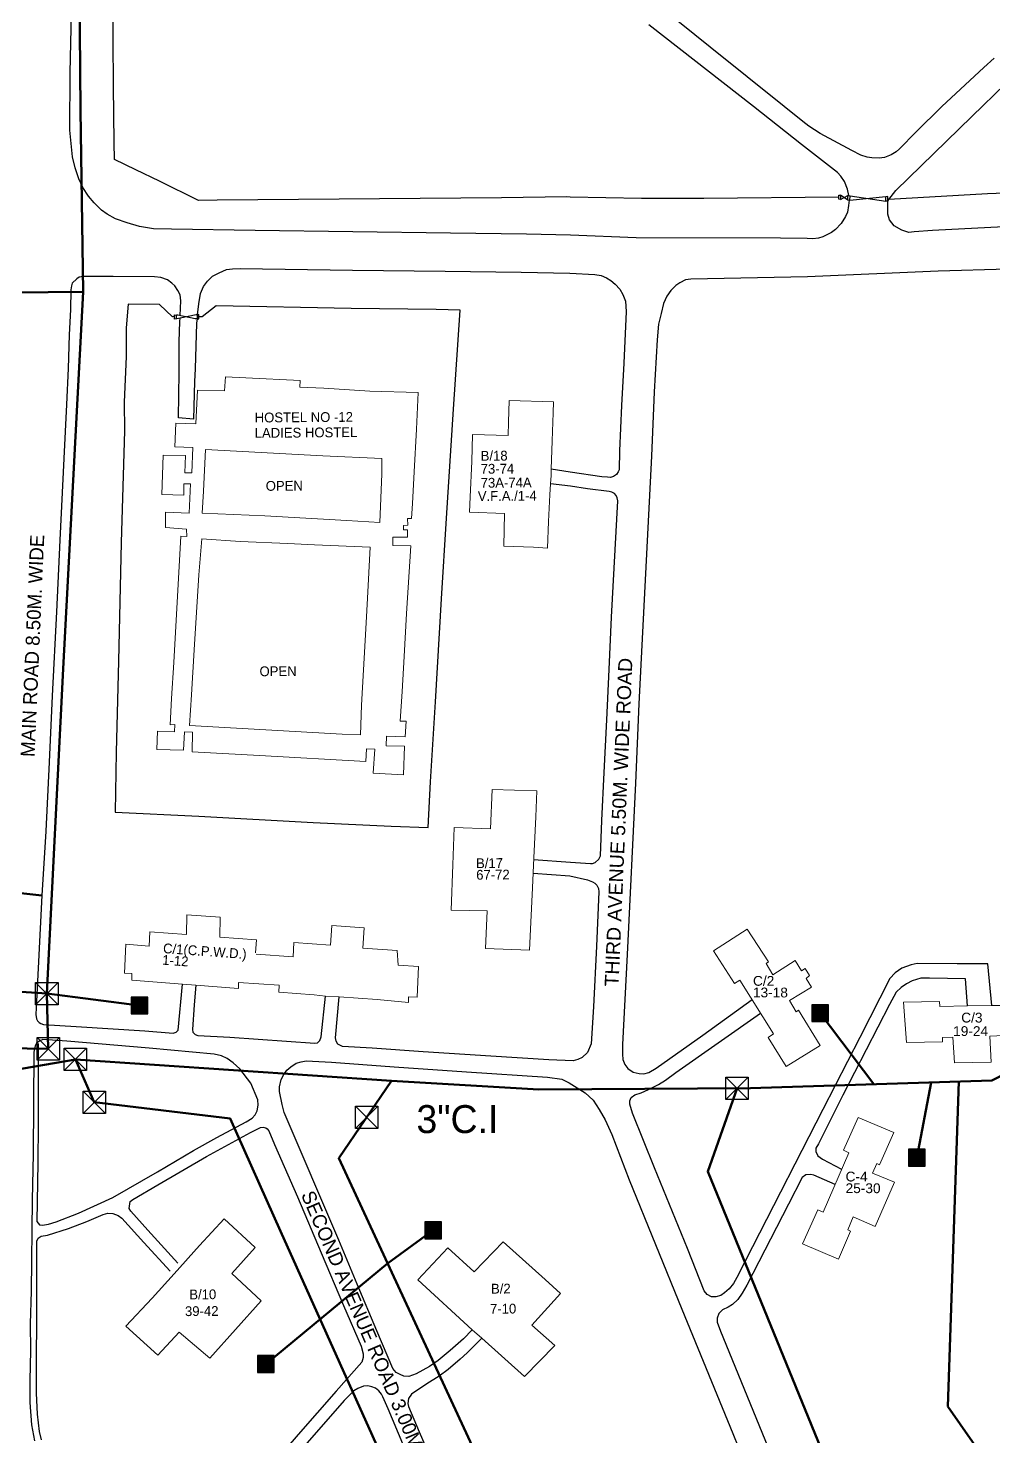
# Model space of a CAD drawing. Header units: millimetres. Extents: x 783 to 2788, y -521 to 1643.
# Drawn here: x 2332.9 to 2505.5, y -26.6 to 225.1 of the extents above; entities that cross this region are included whole.
import ezdxf

# ---------------------------------------------------------------- set-up
doc = ezdxf.new("R2010")
doc.units = ezdxf.units.MM
doc.layers.add('Building', color=1, linetype='Continuous', lineweight=9)
doc.layers.add('Water Supply Line', color=5, linetype='Continuous', lineweight=50)
for name, color, linetype in [('Compound Wall', 203, 'Continuous'), ('Fencing', 7, 'FENCELINE3'), ('Gate', 3, 'Continuous'), ('Road', 7, 'Continuous'), ('Text Building', 7, 'Continuous'), ('Text Road', 3, 'Continuous'), ('Valve', 17, 'Continuous'), ('Water Line Dia Text', 7, 'Continuous'), ('Water Meter', 11, 'Continuous')]:
    doc.layers.add(name, color=color, linetype=linetype)
doc.styles.add('ROMAND', font='sanss___.ttf', dxfattribs={"height": 5})
doc.linetypes.add('FENCELINE3', pattern='A,0.5,-0.2,["X",Standard,S=0.1,R=0,X=-0.1,Y=-0.05],-0.25', length=0.95)

# ---------------------------------------------------------------- blocks, each defined once
blk = doc.blocks.new('ACAD-Master Plan')
at = {"layer": 'Building'}
for points in [[(-61.36, 439.97), (-57.73, 439.81), (-48.03, 439.29), (-48.08, 438.1), (-43.82, 437.91), (-35.59, 437.43), (-26.94, 437.17), (-27.22, 430.58), (-27.67, 423.01), (-27.98, 417.33), (-28.11, 414.63), (-28.87, 414.62), (-28.79, 413.44), (-29.55, 413.4), (-29.54, 412.59), (-28.87, 412.59), (-28.85, 411.31), (-31.46, 411.32), (-31.44, 409.81), (-28.26, 409.76), (-29.02, 397.68), (-29.46, 389.97), (-29.78, 383.75), (-30.14, 378.41), (-29.11, 378.45), (-29.27, 375.61), (-32.63, 375.74), (-32.64, 374.02), (-29.37, 373.98), (-29.57, 368.85), (-34.97, 369.1), (-34.69, 373.42), (-36.16, 373.48), (-36.32, 371.19), (-55.3, 372.27), (-67.33, 372.94), (-67.26, 376.45), (-68.73, 376.49), (-68.89, 373.21), (-73.65, 373.35), (-73.52, 376.66), (-70.47, 376.54), (-70.41, 377.82), (-71.26, 377.79), (-71.03, 382.45), (-70.6, 388.9), (-69.34, 411.5), (-68.3, 411.4), (-68.32, 412.73), (-72.1, 413.01), (-72.1, 415.78), (-67.89, 415.61), (-67.65, 420.83), (-68.8, 420.82), (-68.84, 418.83), (-72.73, 418.94), (-72.53, 425.95), (-68.54, 425.89), (-68.63, 422.81), (-67.41, 422.82), (-67.2, 427.36), (-70.41, 427.45), (-70.28, 431.68), (-66.67, 431.57), (-66.41, 437.55), (-61.55, 437.48)], [(-64.94, 426.96), (-65.3, 419.51), (-65.53, 415.57), (-54.35, 415.11), (-39.69, 414.27), (-33.77, 413.95), (-33.45, 422.65), (-33.42, 425.39), (-43.96, 425.87)], [(-65.63, 411.01), (-66.14, 404.55), (-66.97, 391.17), (-67.44, 383.14), (-67.84, 377.65), (-40.55, 376.11), (-37.22, 375.95), (-37.05, 381.27), (-36.24, 395.98), (-36.02, 400.39), (-35.5, 409.5), (-45.45, 409.94), (-50.26, 410.17), (-58.78, 410.56)], [(-13.71, 366.23), (-5.71, 365.96), (-5.91, 361.33), (-6.28, 354), (-6.51, 348.66), (-6.81, 342.47), (-7.02, 337.5), (-14.93, 337.78), (-14.63, 344.53), (-21.04, 344.66), (-20.75, 352.75), (-20.48, 359.43), (-14.01, 359.2)], [(31.87, 341.24), (35.65, 335.4), (35.23, 335.11), (36.42, 333.11), (40.45, 335.66), (41.58, 333.77), (42.25, 334.21), (43.01, 332.98), (42.43, 332.45), (43.37, 330.89), (39.41, 328.49), (40.61, 326.5), (41.04, 326.74), (44.93, 320.44), (38.84, 316.71), (35.62, 321.88), (36.57, 322.55), (30.56, 332.15), (29.57, 331.56), (25.84, 337.39)], [(51.67, 307.58), (58.07, 304.91), (55.53, 299.13), (55.03, 299.39), (54.28, 297.64), (58.2, 296.01), (54.72, 288.11), (50.78, 289.83), (49.83, 287.53), (50.31, 287.29), (48.2, 282.27), (41.76, 284.99), (44.47, 291.06), (45.43, 290.65), (50.02, 301.3), (49.08, 301.75)], [(-61.64, 289.48), (-56.08, 284.36), (-60.24, 279.73), (-55.02, 274.81), (-64.2, 264.58), (-69.63, 269.23), (-73.5, 265.09), (-79.17, 270.32), (-74.51, 275.31), (-70.57, 279.66), (-66.03, 284.73)]]:
    blk.add_lwpolyline(points, close=True, dxfattribs=at)
for points in [[(-3.15, 423.45), (-3, 428.5), (-2.81, 433.52), (-2.77, 435.49), (-10.65, 435.74), (-10.82, 431.86), (-10.87, 429.46), (-17.24, 429.68), (-17.36, 424.83), (-17.65, 418.54), (-17.76, 415.78), (-11.52, 415.55), (-11.63, 409.69), (-6.3, 409.53), (-3.81, 409.37), (-3.64, 414.12), (-3.4, 418.87), (-3.28, 420.85)], [(-3.15, 423.45), (-3.19, 422.35), (-3.28, 420.85)], [(-69.04, 331.4), (-78.14, 332.14), (-78.11, 333.31), (-79.43, 333.41), (-79.2, 338.55), (-75.04, 338.23), (-74.93, 340.76), (-68.36, 340.27), (-68.28, 343.78), (-62.31, 343.41), (-62.39, 339.81)], [(-55.87, 336.79), (-49.27, 336.32), (-49.14, 338.87), (-42.62, 338.36), (-42.4, 341.91), (-36.57, 341.49), (-36.83, 337.86), (-30.67, 337.41), (-30.54, 334.8), (-26.87, 334.58), (-27.13, 329.11), (-28.65, 329.18), (-28.68, 328.13), (-34.27, 328.65), (-41.09, 329.15)], [(-62.39, 339.81), (-55.85, 339.33), (-56.03, 336.99)], [(-66.68, 331.22), (-69.04, 331.4)], [(-43.51, 329.25), (-45.55, 329.5), (-51.84, 329.98), (-51.8, 331.23), (-59.07, 331.7), (-59.05, 330.63), (-66.68, 331.22)], [(-41.09, 329.15), (-43.51, 329.25)], [(71.25, 327.53), (66.31, 327.45), (66.25, 328.32), (59.82, 328.19), (60.34, 320.99), (66.8, 321.1), (66.8, 321.9), (68.59, 321.97), (68.92, 317.37), (75.48, 317.46), (75.24, 322.15), (77.72, 322.25), (77.74, 321.36), (84.18, 321.56), (83.85, 328.84), (77.31, 328.67), (77.31, 327.63), (75.57, 327.6)], [(71.25, 327.53), (75.57, 327.6)], [(-17.27, 269.63), (-27.01, 278.58), (-21.63, 284.32), (-16.96, 280.03), (-11.75, 285.36), (-4.24, 278.64), (-1.48, 276.13), (-6.65, 270.5), (-2.5, 266.86), (-7.96, 261.27), (-15.59, 268.12)], [(-17.27, 269.63), (-15.59, 268.12)]]:
    blk.add_lwpolyline(points, dxfattribs=at)
at = {"layer": 'Compound Wall'}
blk.add_lwpolyline([(-70.48, 450.72), (-70.83, 450.7), (-73.15, 452.9), (-78.76, 452.93), (-79.14, 448.73), (-79.14, 443.6), (-79.49, 435.45), (-79.44, 430.29), (-80.03, 410.35), (-80.5, 389.13), (-80.91, 372.88), (-81.11, 362.15), (-66.14, 361.43), (-45.7, 360.33), (-31.79, 359.66), (-25.16, 359.4), (-24.73, 367.59), (-23.84, 381.85), (-22.78, 400.26), (-21.89, 414.72), (-20.63, 434.2), (-19.42, 451.89), (-23.73, 452), (-38.9, 452.16), (-63.04, 452.66), (-65.54, 450.67), (-66.15, 450.71)], dxfattribs=at)
at = {"layer": 'Fencing', "linetype": 'FENCELINE3'}
for points in [[(48.24, 472.05), (24.14, 471.85), (12.96, 471.82), (0.22, 472.09), (-0.4, 472.11), (-12.06, 471.95), (-62.84, 471.52), (-66.2, 471.47), (-73.18, 474.91), (-77.39, 476.95), (-81.23, 478.83), (-81.25, 481.87), (-81.39, 491.91), (-81.49, 508.64)], [(151.03, 476.64), (137.83, 475.75), (126.73, 474.93), (108.09, 474.15), (92, 473.34), (74.84, 472.65), (57.19, 471.67)]]:
    blk.add_lwpolyline(points, dxfattribs=at)
at = {"layer": 'Gate'}
for points in [[(48.24, 472.05), (48.23, 472.42), (48.52, 472.42)], [(48.54, 471.64), (48.25, 471.72), (48.24, 472.05)], [(48.52, 472.42), (48.54, 471.64)], [(49.84, 471.56), (48.52, 472.42)], [(48.54, 471.64), (49.88, 472.39)], [(49.84, 471.56), (49.88, 472.39)], [(50.23, 471.49), (49.84, 471.56)], [(49.88, 472.39), (50.04, 472.37)], [(50.04, 472.37), (50.25, 472.34)], [(50.23, 471.49), (50.25, 472.34)], [(56.63, 472.15), (50.23, 471.49)], [(50.25, 472.34), (56.64, 471.35)], [(57, 471.35), (56.98, 472.18), (56.63, 472.15)], [(56.64, 471.35), (56.63, 472.15)], [(57, 471.35), (56.64, 471.35)], [(-70.48, 450.72), (-70.49, 451.02), (-70.14, 451.01)], [(-69.49, 450.42), (-70.08, 450.3), (-70.47, 450.28), (-70.48, 450.72)], [(-66.47, 450.35), (-66.82, 450.35), (-69.9, 451), (-70.14, 451.01)], [(-70.13, 450.29), (-70.14, 451.01)], [(-66.45, 451.06), (-66.6, 451.05), (-69.49, 450.42)], [(-66.47, 450.35), (-66.13, 450.34), (-66.17, 451.08), (-66.45, 451.06)], [(-66.45, 451.06), (-66.43, 450.35)]]:
    blk.add_lwpolyline(points, dxfattribs=at)
at = {"layer": 'Road'}
for points in [[(76, 496.89), (74.16, 495.27), (66.68, 488.29), (61.99, 483.71), (59.1, 480.71), (58.49, 480.16), (57.61, 479.64), (56.42, 479.19), (55.47, 479.04), (54.17, 479.08), (53.28, 479.24), (52.19, 479.59), (50.54, 480.44), (44.9, 483.48), (42.91, 484.77), (41.79, 485.57), (38.5, 488.3), (25.24, 498.9), (16.7, 505.76)], [(50.04, 472.37), (49.78, 473.49), (49.26, 474.87), (48.58, 475.83), (47.98, 476.5), (41.57, 481.51), (33, 488.26), (14.28, 502.88)], [(50.1, 471.52), (49.98, 470.57), (49.77, 469.42), (49.42, 468.6), (48.65, 467.38), (47.67, 466.32), (46.92, 465.76), (45.38, 465), (44.61, 464.74), (43.58, 464.63), (42.56, 464.68), (37.84, 464.76), (12.05, 464.83), (0.29, 465.31), (-7.59, 465.48), (-21.19, 465.61), (-56.06, 466.09), (-71, 466.34), (-74.27, 466.44), (-76.72, 466.85), (-78.94, 467.47), (-81.01, 468.19), (-82.51, 469.05), (-83.56, 469.76), (-84.87, 471.06), (-85.88, 472.27), (-86.89, 473.82), (-87.6, 475.37), (-88.27, 477.34), (-88.71, 479.29), (-89.22, 484.03), (-89.12, 494.32), (-88.93, 504.97)], [(57.19, 471.67), (58.44, 473.24), (71.99, 486.5), (78.01, 492.35), (80.39, 494.35), (82.59, 495.62), (85.28, 496.77), (88.23, 497.66), (93.79, 498.55), (96.39, 498.74), (99.54, 498.81), (102.68, 498.74), (106.12, 498.25), (111.49, 496.89), (118.71, 494.46), (125.86, 491.7), (133, 488.06), (140.88, 483.92), (145.6, 481.11), (149.11, 478.84), (150.78, 477.43), (151.1, 477.11)], [(151.1, 477.11), (153.29, 475.11), (154.84, 473.58), (155.38, 472.63), (155.22, 471.63), (154.51, 471.05), (147.39, 470.73), (139.61, 470.14), (115.65, 468.71), (91.7, 467.51), (64.99, 466.1), (61.7, 465.9), (60.78, 465.78), (59.49, 466.16), (58.16, 466.95), (57.28, 468.03), (57.03, 469.02), (57, 471.35)], [(57, 471.35), (57.19, 471.67)], [(-66.38, 451.07), (-66.16, 453.02), (-65.87, 454.87), (-65.29, 456.11), (-64.57, 457.04), (-63.68, 457.96), (-62.49, 458.57), (-61.22, 459.15), (-60.15, 459.28), (-58.78, 459.34), (-38.67, 459.03), (-22.14, 458.86), (-8.54, 458.67), (0.17, 458.5), (4.61, 458.24), (5.75, 458.06), (6.7, 457.67), (7.52, 457.16), (8.29, 456.55), (9.11, 455.61), (9.65, 454.67), (10.1, 453.48), (10.24, 451.65), (9.81, 442.42), (9.41, 434.85), (9.07, 426.75), (8.96, 423.37), (8.81, 423), (8.53, 422.52), (7.99, 422.15), (7.44, 421.97), (6.87, 422.01), (5.9, 422.1), (0.21, 422.93), (-3.15, 423.45)], [(78.42, 459.2), (65.97, 458.82), (42.63, 457.85), (21.77, 457.4), (20.85, 457.28), (19.81, 456.79), (19.11, 456.29), (18.19, 455.38), (17.53, 454.38), (16.88, 453.04), (16.49, 451.28), (16.03, 449.4), (15.75, 446.58), (15.25, 437.27), (14.79, 425.76), (12.52, 381.5), (11.88, 367.33), (10.44, 336.73), (9.6, 320.64), (9.55, 318.88), (9.63, 317.93), (10.01, 317.04), (10.51, 316.32), (11.51, 315.7), (12.56, 315.43), (13.4, 315.39), (14.29, 315.62), (15.61, 316.43), (23.92, 322.33), (32.73, 328.69)], [(-69.47, 450.91), (-69.34, 453.57), (-69.48, 454.6), (-69.91, 455.42), (-70.43, 456.23), (-70.96, 456.73), (-71.77, 457.31), (-72.92, 457.72), (-74.05, 457.85), (-81.46, 457.9), (-86.82, 457.92), (-87.52, 457.75), (-87.96, 457.5), (-88.77, 456.71), (-88.91, 456.21), (-89.01, 455.49), (-89.1, 452.01), (-89.31, 447.46), (-89.5, 441.45), (-89.79, 435.02), (-90.25, 425.39), (-90.99, 410.76), (-91.59, 397.96), (-92.36, 382.96), (-92.92, 371.09), (-93.49, 358.79), (-94.18, 347.26), (-95.13, 328.39), (-95.27, 325.97), (-95.17, 325.24), (-94.97, 324.88), (-94.65, 324.57), (-94.37, 324.41), (-93.93, 324.21), (-88.09, 323.86), (-75.77, 323.05), (-70.71, 322.63), (-70.2, 322.81), (-69.86, 323.21), (-69.04, 331.4)], [(-66.47, 450.35), (-66.56, 449.55), (-66.78, 441.4), (-66.89, 439.11), (-67.09, 432.37), (-69.79, 432.61), (-69.65, 440.74), (-69.63, 446.19), (-69.52, 449.85), (-69.49, 450.42)], [(-6.3, 353.67), (0.27, 353.22), (3.83, 352.96), (4.24, 353.01), (4.67, 353.19), (5.34, 353.75), (5.62, 354.36), (5.86, 360.65), (6.29, 369.24), (6.8, 378.68), (7.22, 387.65), (7.61, 397), (8.73, 417.83), (8.64, 418.36), (8.43, 418.75), (8.14, 419.13), (7.69, 419.36), (7.17, 419.47), (3.3, 419.95), (0.3, 420.45), (-3.28, 420.85)], [(-6.4, 351.27), (0.14, 350.76), (3.31, 350.04), (4.24, 349.71), (4.65, 349.46), (4.99, 349.1), (5.31, 348.52), (5.36, 347.91), (4.93, 338.22), (4.37, 327.36), (3.98, 320.74), (3.33, 319.2), (2.37, 318.29), (1.58, 317.94), (0.76, 317.72), (-3.56, 317.87), (-13.97, 318.57), (-26.03, 319.35), (-35.15, 320), (-40.49, 320.29), (-41.27, 320.71), (-41.59, 321.2), (-41.73, 321.85), (-41.09, 329.15)], [(75.57, 327.6), (74.89, 335.06), (69.41, 335.03), (62.27, 335.11), (61.15, 334.88), (59.49, 334.27), (58.33, 333.46), (57.37, 332.43), (51.97, 321.9), (45.41, 308.99), (32.83, 284.45), (30.04, 278.97), (29.42, 277.9), (28.64, 276.94), (27.83, 276.25), (27.17, 275.79), (26.28, 275.52), (25.51, 275.52), (24.7, 275.95), (24.2, 276.6), (21.17, 284.17), (15.3, 298.62), (11.39, 308.34), (10.89, 309.95), (10.89, 310.57), (11.12, 311.18), (11.78, 311.64), (12.94, 312.02), (14.25, 312.6), (15.99, 313.48), (17.27, 314.24), (19.12, 315.62), (34.25, 326.25)], [(71.25, 327.53), (70.89, 332.34), (64.46, 332.5), (62.92, 332.5), (61.34, 332.01), (60.33, 331.47), (59.41, 330.82), (58.52, 329.98), (57.32, 327.79), (48.98, 311.6), (44.59, 302.9), (44.16, 302.13), (44.12, 301.48), (44.47, 300.71), (45.32, 300.14), (48.74, 298.34)], [(-66.68, 331.22), (-66.95, 327.71), (-67.3, 323.33), (-67.23, 322.85), (-66.8, 322.45), (-66.3, 322.24), (-60.62, 321.93), (-45.39, 320.89), (-44.91, 320.93), (-44.53, 321.37), (-44.29, 321.98), (-43.51, 329.25)], [(-94.88, 320.84), (-94.84, 306.35), (-94.91, 299.57), (-95.09, 288.99), (-94.61, 288.39), (-94.06, 288.35), (-93.04, 288.51), (-91.65, 288.96), (-87.63, 290.46), (-81.51, 293.3), (-73.52, 297.9), (-67.07, 301.66), (-62.91, 304.04), (-57.68, 306.83), (-56.61, 307.47), (-56.09, 308.04), (-55.71, 308.8), (-55.56, 309.8), (-55.57, 310.76), (-56.83, 313.72), (-58.82, 316.27), (-60.02, 317.35), (-61.06, 318.16), (-62.07, 318.59), (-63.39, 318.92), (-75.02, 319.95), (-89.71, 321.2), (-94.02, 321.5), (-94.57, 321.27), (-95.14, 320.85), (-95.41, 320.4), (-95.62, 319.26), (-95.76, 301.06), (-95.93, 292.89), (-96.13, 276.52), (-96.27, 270.72), (-96.25, 265.96), (-96.33, 260.57), (-96.34, 256.66), (-96.04, 252.67), (-95.51, 249.8)], [(-17.27, 269.63), (-18.86, 268.01), (-21.21, 265.93), (-23.36, 264.14), (-24.92, 263.1), (-27.3, 261.78), (-28.59, 261.28), (-29.5, 261.38), (-30.16, 261.65), (-30.88, 262.04), (-31.48, 262.71), (-34.34, 269.47), (-37.83, 277.8), (-41.15, 285.65), (-50.89, 308.48), (-51.26, 309.92), (-51.73, 312.22), (-51.71, 313.05), (-51.41, 314.35), (-50.95, 315.27), (-50.39, 316.03), (-49.72, 316.62), (-48.73, 317.28), (-47.85, 317.56), (-46.95, 317.74), (-42.44, 317.46), (-31.26, 316.64), (-18.3, 315.73), (-3.85, 314.79), (-1.27, 314.41), (0.04, 313.8), (2.93, 312), (4.32, 310.67), (5.41, 308.99), (6.49, 307.18), (7.7, 304.53), (10.78, 296.43), (20.17, 273.32), (29.32, 251.08), (39.45, 226.09)], [(-69.89, 281.58), (-75.24, 287.43), (-78.3, 290.85), (-78.61, 291.33), (-78.41, 292.55), (-77.96, 292.94), (-73.46, 295.55), (-64.77, 300.64), (-56.92, 304.9), (-55.14, 305.82), (-54.63, 305.83), (-54.19, 305.76), (-53.91, 305.56), (-53.65, 305.23), (-52.61, 302.77), (-48.52, 293.41), (-44.29, 283.39), (-40.28, 273.98), (-37.15, 266.73), (-36.76, 265.34), (-36.78, 264.71), (-37.03, 263.87), (-41.6, 258.68), (-48.38, 250.91), (-57.22, 240.7)], [(-94.29, 249.99), (-94.63, 251.47), (-94.96, 254.59), (-95.18, 258.33), (-95.1, 277.44), (-95.1, 285.48), (-94.83, 286.02), (-94.3, 286.37), (-93.22, 286.53), (-89.46, 287.75), (-86.14, 289.01), (-83.23, 290.23), (-82.42, 290.5), (-81.5, 290.44), (-80.58, 290.06), (-79.88, 289.58), (-75.97, 285.22), (-71.28, 280.11)], [(47.56, 295.59), (43.76, 297.27), (43.22, 297.39), (42.37, 297.35), (41.68, 296.89), (39.27, 292.1), (31.78, 277.63), (30.96, 276.21), (30.18, 275.03), (29.26, 274.18), (28.48, 273.69), (27.44, 273.19), (26.77, 272.56), (26.5, 271.75), (26.5, 270.99), (27.11, 269.38), (35.58, 248.71), (41.42, 234.51), (44.74, 226.23), (45.23, 225.51), (45.88, 225.21), (46.42, 225.09), (47.43, 225.51), (61.61, 233.87)], [(-15.59, 268.12), (-18.17, 265.51), (-19.41, 264.39), (-21.6, 262.57), (-23.21, 261.34), (-25.42, 259.98), (-28.12, 258.11), (-28.64, 257.35), (-28.81, 256.5), (-28.67, 255.96), (-26.76, 251.38), (-23.08, 242.91), (-22.59, 242.35), (-22.04, 242.09), (-21.42, 241.93), (-20.53, 242.14), (-18.82, 242.73), (-15.15, 243.73), (-11.72, 244.38), (-7.62, 245.39), (-2.17, 246.61)], [(-29.66, 249.28), (-32.33, 255.49), (-33.25, 257.67), (-33.51, 258.15), (-33.96, 258.72), (-34.57, 259.19), (-35.21, 259.46), (-35.93, 259.63), (-36.72, 259.59), (-37.73, 259.18), (-38.46, 258.74), (-40.14, 257.01), (-48.46, 247.55)]]:
    blk.add_lwpolyline(points, dxfattribs=at)
at = {"layer": 'Text Building'}
for s, rotation, p in [('HOSTEL NO -12', 0.433, (-56.15, 431.8)), ('LADIES HOSTEL', 0.433, (-56.15, 429.06)), ('B/18', 0.433, (-15.76, 424.97)), ('73-74', 0.433, (-15.76, 422.64)), ('OPEN', 0.4368, (-54.18, 419.59)), ('73A-74A', 0.433, (-15.76, 420.14)), ('V.F.A./1-4', 0.433, (-16.28, 417.77)), ('OPEN', 0.4368, (-55.29, 386.45)), ('B/17', 0.5057, (-16.59, 352.15)), ('67-72', 0.5057, (-16.56, 350.08)), ('C/1(C.P.W.D.)', 355.938, (-72.58, 336.98)), ('1-12', 355.9378, (-72.73, 334.91)), ('B/2', 0.4767, (-13.91, 276.11)), ('B/10', 0.4241, (-67.84, 275.08)), ('39-42', 0.4244, (-68.61, 272.09)), ('7-10', 0.4751, (-14.09, 272.52))]:
    blk.add_text(s, height=1.75, rotation=rotation, dxfattribs=at).set_placement(p)
at = {"layer": 'Text Building', "style": 'ROMAND'}
for s, rotation, p in [('C/2', 359.8949, (32.9, 331.13)), ('13-18', 359.8935, (32.89, 329.06)), ('C/3', 359.8751, (70.12, 324.57)), ('19-24', 359.8731, (68.67, 322.16)), ('C-4', 359.8669, (49.45, 296.16)), ('25-30', 359.866, (49.45, 294.08))]:
    blk.add_text(s, height=1.75, rotation=rotation, dxfattribs=at).set_placement(p)
at = {"layer": 'Text Road'}
for s, rotation, p in [('MAIN ROAD 8.50M. WIDE', 87.4881, (-95.5, 371.98)), ('SECOND AVENUE ROAD 3.00M WIDE', 293.2855, (-47.92, 293.8))]:
    blk.add_text(s, height=2.5, rotation=rotation, dxfattribs=at).set_placement(p)
at = {"layer": 'Text Road', "style": 'ROMAND'}
blk.add_text('THIRD AVENUE 5.50M. WIDE ROAD', height=2.5, rotation=87.5617, dxfattribs=at).set_placement((8.87, 330.94))
blk = doc.blocks.new('v')
at = {"layer": 'Valve'}
blk.add_lwpolyline([(2, -2), (-2, -2), (-2, 2), (2, 2)], close=True, dxfattribs=at)
for points in [[(2, 2), (-2, -2)], [(2, -2), (-2, 2)]]:
    blk.add_lwpolyline(points, dxfattribs=at)

msp = doc.modelspace()

# ---------------------------------------------------------------- hatches: boundary and pattern name
at = {"layer": 'Water Meter'}
for points in [[(2354.28, 51.95), (2351.28, 51.95), (2351.28, 48.95), (2354.28, 48.95)], [(2475.9, 50.58), (2472.9, 50.58), (2472.9, 47.58), (2475.9, 47.58)], [(2493.18, 24.76), (2490.18, 24.76), (2490.18, 21.76), (2493.18, 21.76)], [(2406.74, 11.79), (2403.74, 11.79), (2403.74, 8.79), (2406.74, 8.79)], [(2376.86, -12.12), (2373.86, -12.12), (2373.86, -15.12), (2376.86, -15.12)]]:
    msp.add_hatch(color=256, dxfattribs=at).paths.add_polyline_path(points)

# ---------------------------------------------------------------- linework, layer by layer
for points in [[(2354.28, 48.95), (2351.28, 51.95)], [(2475.9, 47.58), (2472.9, 50.58)], [(2493.18, 21.76), (2490.18, 24.76)], [(2406.74, 8.79), (2403.74, 11.79)], [(2376.86, -15.12), (2373.86, -12.12)]]:
    msp.add_lwpolyline(points, dxfattribs=at)
for points in [[(2351.28, 48.95), (2354.28, 48.95), (2354.28, 51.95), (2351.28, 51.95)], [(2472.9, 47.58), (2475.9, 47.58), (2475.9, 50.58), (2472.9, 50.58)], [(2490.18, 21.76), (2493.18, 21.76), (2493.18, 24.76), (2490.18, 24.76)], [(2403.74, 8.79), (2406.74, 8.79), (2406.74, 11.79), (2403.74, 11.79)], [(2373.86, -15.12), (2376.86, -15.12), (2376.86, -12.12), (2373.86, -12.12)]]:
    msp.add_lwpolyline(points, close=True, dxfattribs=at)
at = {"layer": 'Water Supply Line'}
msp.add_lwpolyline([(2169.28, -136.5), (2179.86, -79.01), (2195.54, 2.66, -0.255541), (2203.95, 12.84), (2247.65, 22.65), (2264.54, 33.16), (2287.39, 43.48), (2336.45, 42.72), (2336.2, 52.58), (2339.14, 110.65), (2342.71, 178.03), (2342.2, 210.51), (2341.56, 289.1), (2339, 331.35), (2337.98, 357.71), (2334.53, 388.71), (2332.74, 402.59), (2326.14, 438.95)], format="xyb", dxfattribs=at)
for points in [[(2342.71, 178.03), (2286.22, 177.46), (2259.13, 179.72), (2215.97, 182.84)], [(2335.33, 70.13), (2256.02, 78.89), (2240.25, 66.04)], [(2091.5, -380.33), (2096.99, -336.91), (2089.75, -331.48), (2097.78, -257.2), (2195.68, -258.14), (2221.33, -145.19), (2245.33, -40.55), (2253.66, 57.96), (2336.2, 52.58)], [(2397.78, 36.97), (2424.13, 35.43), (2461.95, 35.69), (2505.09, 37.04), (2525.56, 47.47), (2531.18, 53.09), (2636.58, 58.91)], [(2336.2, 52.58), (2352.78, 50.45)], [(2484.02, 36.38), (2474.4, 49.08)], [(2341.3, 40.83), (2295.17, 32.9)], [(2341.3, 40.83), (2397.78, 36.97)], [(2341.3, 40.83), (2344.69, 33.18)], [(2503.53, -225.26), (2388.37, 23.15), (2397.78, 36.97)], [(2459.57, 35.67), (2454.33, 20.82), (2520.06, -140), (2524.83, -136.86)], [(2494.28, 36.7), (2491.68, 23.26)], [(2499.22, 36.86), (2497.23, -21.2), (2529.04, -66.8), (2523.12, -71.97)], [(2344.69, 33.18), (2368.97, 30.26), (2377.98, 10.14), (2483.21, -224.08), (2478.45, -230.36)], [(2375.36, -13.62), (2397.09, 4.36), (2405.24, 10.29)]]:
    msp.add_lwpolyline(points, dxfattribs=at)

# ---------------------------------------------------------------- block references
for name, p in [('ACAD-Master Plan', (2429.51, -277.14)), ('v', (2336.2, 52.58)), ('v', (2336.45, 42.72)), ('v', (2341.3, 40.83)), ('v', (2459.57, 35.67)), ('v', (2344.69, 33.18)), ('v', (2393.38, 30.5))]:
    msp.add_blockref(name, p, dxfattribs=at)

# ---------------------------------------------------------------- texts
at = {"layer": 'Water Line Dia Text'}
msp.add_text('3"C.I', height=5, dxfattribs=at).set_placement((2402.26, 27.66))

doc.saveas('drawing.dxf')
